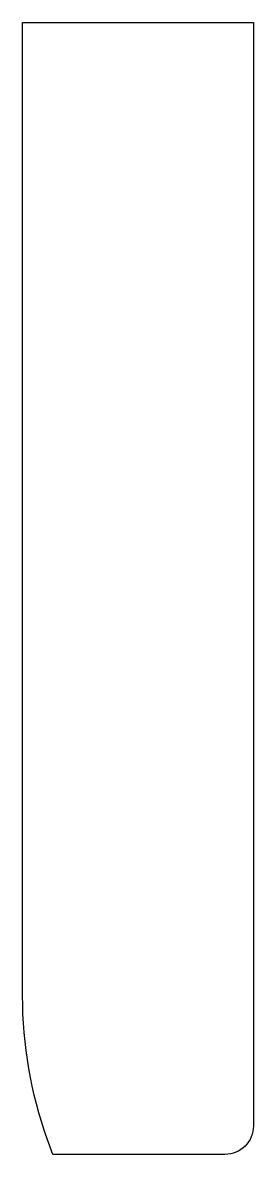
# Model space of a CAD drawing. Header units: millimetres. Extents: x 27.9 to 36, y 25.4 to 65.4.
import ezdxf

# ---------------------------------------------------------------- set-up
doc = ezdxf.new("R2010")
doc.units = ezdxf.units.MM
doc.layers.add('Corte exterior', color=1, linetype='Continuous', true_color=0xff0000)

msp = doc.modelspace()

# ---------------------------------------------------------------- linework, layer by layer
at = {"layer": 'Corte exterior'}
msp.add_lwpolyline([(28.743, 25.981, -0.085967), (27.87, 31.026), (27.87, 41.227), (27.87, 50.428), (27.87, 65.428), (36.042, 65.428), (36.042, 64.428), (36.042, 45.928), (36.042, 26.428, -0.414214), (35.042, 25.428), (28.941, 25.428)], format="xyb", close=True, dxfattribs=at)

doc.saveas('drawing.dxf')
